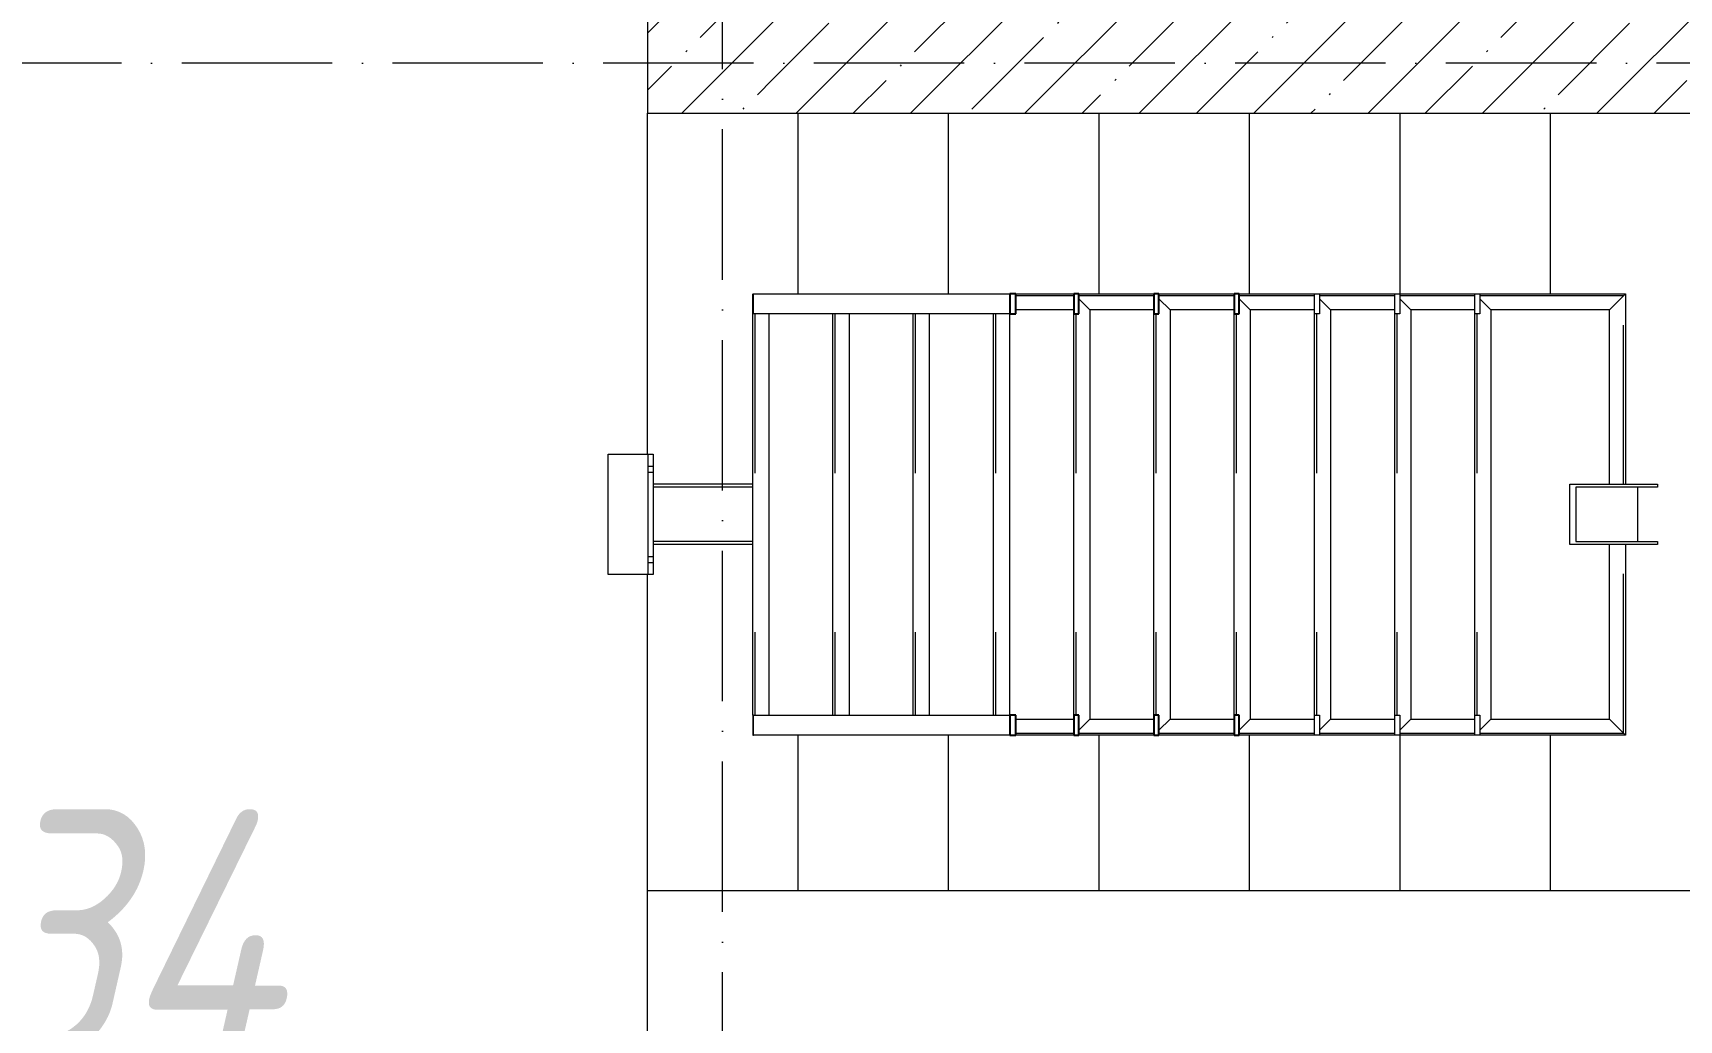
# Model space of a CAD drawing. Header units: millimetres. Extents: x 2294 to 908349, y -83289 to 219220.
# Drawn here: x 247908 to 251191, y 5948 to 7916 of the extents above; entities that cross this region are included whole.
import ezdxf

# ---------------------------------------------------------------- set-up
doc = ezdxf.new("R2010")
doc.units = ezdxf.units.MM
doc.linetypes.add('50_200_ШТРИХ_1Т_ш5_п1_п1_', pattern=[700, 500, -100, 0, -100])
doc.linetypes.add('Штрих', pattern=[635, 317.5, -317.5])
for name, color, linetype, lineweight in [('A-FLOR-____-OTLN', 7, 'Continuous', 9), ('A-GENM-____-HDLN', 7, 'Штрих', 9), ('A-GENM-____-MCUT', 7, 'Continuous', 25), ('A-GENM-____-OTLN', 7, 'Continuous', 9), ('A-WALL-____-MCUT-1', 7, 'Continuous', 9), ('A-WALL-____-PATT-1', 7, 'Continuous', 9), ('S-GRID-____-OTLN-1', 7, '50_200_ШТРИХ_1Т_ш5_п1_п1_', 9), ('S-STRS-____-OTLN-1', 7, 'Continuous', 9), ('Марки помещений', 7, 'Continuous', 9)]:
    doc.layers.add(name, color=color, linetype=linetype, lineweight=lineweight)
doc.styles.add('ISOCPEUR_I_2', font='isocpeui.ttf', dxfattribs={"width": 0.85, "height": 2.3})
pattern_1 = [(45, (165583.5, 6025.28), (-114.04925, 114.04925), []), (45, (165697.56, 6025.28), (-114.04925, 114.04925), [201.612, -40.322, 3.353, -36.97])]

# ---------------------------------------------------------------- blocks, each defined once
blk = doc.blocks.new('3osi')
at = {"layer": 'S-GRID-____-OTLN-1', "color": 251, "ltscale": 0.6, "true_color": 0x636466}
for p, q in [((249283.5, 1542.7), (249283.5, 12560.3)), ((269510, 7856.3), (160914.7, 7856.3))]:
    blk.add_line(p, q, dxfattribs=at)
blk = doc.blocks.new('ОМ_Нижняя опорная пятка - ОМ_Нижняя опорная пятка-19082064-АР1_План отверстий 3 этажа в осях 1-64_А-ГГ')
at = {"layer": 'A-GENM-____-OTLN'}
for p, q in [((-96, 10), (-96, 0)), ((-84, 10), (-84, 0)), ((84, 10), (84, 0)), ((96, 10), (96, 0))]:
    blk.add_line(p, q, dxfattribs=at)
blk = doc.blocks.new('ОМ_Труба_ГОСТ 8639-82 - ОМ_Труба_ГОСТ 8639-82-26350154-АР1_План отверстий 3 этажа в осях 1-64_А-ГГ')
at = {"layer": 'A-GENM-____-OTLN'}
for p, q in [((19689.1, 44821), (19689.1, 44941)), ((19689.1, 44941), (19864.1, 44941)), ((19864.1, 44935), (19701.2, 44935)), ((19701.2, 44935), (19701.2, 44827)), ((19824, 44935), (19824, 44827)), ((19864.1, 44941), (19864.1, 44935)), ((19864.1, 44821), (19689.1, 44821)), ((19701.2, 44827), (19864.1, 44827)), ((19864.1, 44827), (19864.1, 44821))]:
    blk.add_line(p, q, dxfattribs=at)
blk = doc.blocks.new('ОМ_Уголок_ГОСТ 8509-93 - ОМ_Уголок_ГОСТ 8509-93-26349651-АР1_План отверстий 3 этажа в осях 1-64_А-ГГ')
at = {"layer": 'A-GENM-____-HDLN'}
for p, q in [((4, -4), (380, -4)), ((500, -4), (876, -4))]:
    blk.add_line(p, q, dxfattribs=at)
at = {"layer": 'A-GENM-____-OTLN'}
for p, q in [((380, 0), (0, 0)), ((32, -32), (0, 0)), ((32, -32), (380, -32)), ((880, 0), (500, 0)), ((500, -32), (848, -32)), ((880, 0), (848, -32))]:
    blk.add_line(p, q, dxfattribs=at)
blk = doc.blocks.new('ОМ_Уголок_ГОСТ 8509-93 - ОМ_Уголок_ГОСТ 8509-93-V88-АР1_План отверстий 3 этажа в осях 1-64_А-ГГ')
at = {"layer": 'A-GENM-____-HDLN'}
blk.add_line((40, -4), (840, -4), dxfattribs=at)
at = {"layer": 'A-GENM-____-OTLN'}
for p, q in [((32, -32), (10, -10)), ((32, -32), (848, -32)), ((840, 0), (40, 0)), ((870, -10), (848, -32))]:
    blk.add_line(p, q, dxfattribs=at)
blk = doc.blocks.new('ОМ_Уголок_ГОСТ 8509-93 - ОМ_Уголок_ГОСТ 8509-93-19082047-АР1_План отверстий 3 этажа в осях 1-64_А-ГГ')
at = {"layer": 'A-GENM-____-HDLN'}
blk.add_line((10, -4), (296, -4), dxfattribs=at)
at = {"layer": 'A-GENM-____-OTLN'}
for p, q in [((300, 0), (10, 0)), ((32, -32), (10, -10)), ((32, -32), (268, -32)), ((300, 0), (268, -32))]:
    blk.add_line(p, q, dxfattribs=at)
blk = doc.blocks.new('ОМ_Уголок_ГОСТ 8509-93 - ОМ_Уголок_ГОСТ 8509-93-V89-АР1_План отверстий 3 этажа в осях 1-64_А-ГГ')
at = {"layer": 'A-GENM-____-HDLN'}
blk.add_line((4, -4), (290, -4), dxfattribs=at)
at = {"layer": 'A-GENM-____-OTLN'}
for p, q in [((290, 0), (0, 0)), ((32, -32), (0, 0)), ((32, -32), (268, -32)), ((290, -10), (268, -32))]:
    blk.add_line(p, q, dxfattribs=at)
blk = doc.blocks.new('ОМ_Уголок_ГОСТ 8509-93 - ОМ_Уголок_ГОСТ 8509-93-V90-АР1_План отверстий 3 этажа в осях 1-64_А-ГГ')
at = {"layer": 'A-GENM-____-HDLN'}
blk.add_line((10, -4), (160, -4), dxfattribs=at)
at = {"layer": 'A-GENM-____-OTLN'}
for p, q in [((160, 0), (10, 0)), ((32, -32), (10, -10)), ((32, -32), (160, -32))]:
    blk.add_line(p, q, dxfattribs=at)
blk = doc.blocks.new('ОМ_Уголок_ГОСТ 8509-93 - ОМ_Уголок_ГОСТ 8509-93-V91-АР1_План отверстий 3 этажа в осях 1-64_А-ГГ')
at = {"layer": 'A-GENM-____-HDLN'}
blk.add_line((140, -4), (290, -4), dxfattribs=at)
at = {"layer": 'A-GENM-____-OTLN'}
for p, q in [((290, 0), (140, 0)), ((140, -32), (268, -32)), ((290, -10), (268, -32))]:
    blk.add_line(p, q, dxfattribs=at)
blk = doc.blocks.new('ОМ_Уголок_ГОСТ 8509-93 - ОМ_Уголок_ГОСТ 8509-93-V92-АР1_План отверстий 3 этажа в осях 1-64_А-ГГ')
at = {"layer": 'A-GENM-____-HDLN'}
blk.add_line((40, -4), (840, -4), dxfattribs=at)
at = {"layer": 'A-GENM-____-OTLN'}
for p, q in [((840, 0), (40, 0)), ((40, -32), (840, -32))]:
    blk.add_line(p, q, dxfattribs=at)
blk = doc.blocks.new('ОМ_Уголок_ГОСТ 8509-93 - ОМ_Уголок_ГОСТ 8509-93-V93-АР1_План отверстий 3 этажа в осях 1-64_А-ГГ')
at = {"layer": 'A-GENM-____-HDLN'}
blk.add_line((44.3, -4), (160, -4), dxfattribs=at)
at = {"layer": 'A-GENM-____-OTLN'}
for p, q in [((160, 0), (44.3, 0)), ((44.3, -32), (160, -32))]:
    blk.add_line(p, q, dxfattribs=at)
blk = doc.blocks.new('ОМ_Уголок_ГОСТ 8509-93 - ОМ_Уголок_ГОСТ 8509-93-V94-АР1_План отверстий 3 этажа в осях 1-64_А-ГГ')
at = {"layer": 'A-GENM-____-HDLN'}
blk.add_line((140, -4), (255.7, -4), dxfattribs=at)
at = {"layer": 'A-GENM-____-OTLN'}
for p, q in [((255.7, 0), (140, 0)), ((140, -32), (255.7, -32))]:
    blk.add_line(p, q, dxfattribs=at)
blk = doc.blocks.new('ОМ_Уголок_ГОСТ 8509-93 - ОМ_Уголок_ГОСТ 8509-93-V95-АР1_План отверстий 3 этажа в осях 1-64_А-ГГ')
at = {"layer": 'A-GENM-____-HDLN'}
blk.add_line((40, -4), (840, -4), dxfattribs=at)
at = {"layer": 'A-GENM-____-OTLN'}
for p, q in [((840, 0), (0, 0)), ((1.3, -1.3), (0, 0)), ((40, -32), (840, -32))]:
    blk.add_line(p, q, dxfattribs=at)
blk = doc.blocks.new('ОМ_Труба_ГОСТ 8639-82 - ОМ_Труба_ГОСТ 8639-82-26527904-АР1_План отверстий 3 этажа в осях 1-64_А-ГГ')
at = {"layer": 'A-GENM-____-HDLN'}
for p, q in [((18060, 44935), (17861.5, 44935)), ((18060, 44827), (17861.5, 44827))]:
    blk.add_line(p, q, dxfattribs=at)
at = {"layer": 'A-GENM-____-OTLN'}
for p, q in [((18060, 44941), (17861.5, 44941)), ((18060, 44821), (17861.5, 44821))]:
    blk.add_line(p, q, dxfattribs=at)
blk = doc.blocks.new('ОМ_Уголок_ГОСТ 8510-86 - ОМ_Уголок_ГОСТ 8510-86-19082066-АР1_План отверстий 3 этажа в осях 1-64_А-ГГ')
at = {"layer": 'A-GENM-____-OTLN'}
for p, q in [((0, 0), (0, -90)), ((240, 0), (0, 0)), ((0, -10), (240, -10)), ((240, -90), (240, 0)), ((0, -90), (240, -90))]:
    blk.add_line(p, q, dxfattribs=at)
blk = doc.blocks.new('ОМ_Полоса_Трапеция прямоугольная_Прокат_ГОСТ 103-2006 - ОМ_Полоса_Трапеция прямоугольная_Прокат_ГОСТ 103-2006-19082130-АР1_План отверстий 3 этажа в осях 1-64_А-ГГ')
at = {"layer": 'A-GENM-____-OTLN'}
for p, q in [((19500, 45321), (19510, 45321)), ((19500, 45281), (19500, 45321)), ((19510, 45321), (19510, 45281)), ((19510, 45281), (19500, 45281))]:
    blk.add_line(p, q, dxfattribs=at)
blk = doc.blocks.new('ОМ_Полоса_Трапеция прямоугольная_Прокат_ГОСТ 103-2006 - ОМ_Полоса_Трапеция прямоугольная_Прокат_ГОСТ 103-2006-V96-АР1_План отверстий 3 этажа в осях 1-64_А-ГГ')
at = {"layer": 'A-GENM-____-MCUT'}
for p, q in [((19030, 45321), (19020, 45321)), ((19020, 45321), (19020, 45281)), ((19030, 45281), (19030, 45321)), ((19020, 45281), (19030, 45281))]:
    blk.add_line(p, q, dxfattribs=at)
blk = doc.blocks.new('ОМ_Полоса_Трапеция прямоугольная_Прокат_ГОСТ 103-2006 - ОМ_Полоса_Трапеция прямоугольная_Прокат_ГОСТ 103-2006-V97-АР1_План отверстий 3 этажа в осях 1-64_А-ГГ')
at = {"layer": 'A-GENM-____-MCUT'}
for p, q in [((18870, 45321), (18860, 45321)), ((18860, 45321), (18860, 45281)), ((18870, 45281), (18870, 45321)), ((18860, 45281), (18870, 45281))]:
    blk.add_line(p, q, dxfattribs=at)
blk = doc.blocks.new('ОМ_Полоса_Трапеция прямоугольная_Прокат_ГОСТ 103-2006 - ОМ_Полоса_Трапеция прямоугольная_Прокат_ГОСТ 103-2006-V98-АР1_План отверстий 3 этажа в осях 1-64_А-ГГ')
at = {"layer": 'A-GENM-____-MCUT'}
for p, q in [((18710, 45321), (18700, 45321)), ((18700, 45321), (18700, 45281)), ((18710, 45281), (18710, 45321)), ((18700, 45281), (18710, 45281))]:
    blk.add_line(p, q, dxfattribs=at)
blk = doc.blocks.new('ОМ_Полоса_Прокат_ГОСТ 103-2006 - ОМ_Полоса_Прокат_ГОСТ 103-2006-20723456-АР1_План отверстий 3 этажа в осях 1-64_А-ГГ')
at = {"layer": 'A-GENM-____-MCUT'}
for p, q in [((18584.3, 45321), (18572.8, 45321)), ((18572.8, 45321), (18572.8, 45281)), ((18584.3, 45281), (18584.3, 45321)), ((18572.8, 45281), (18584.3, 45281))]:
    blk.add_line(p, q, dxfattribs=at)
at = {"layer": 'A-GENM-____-OTLN'}
for p, q in [((18061.3, 45281), (18061.3, 45321)), ((18061.3, 45321), (18572.8, 45321)), ((18572.8, 45281), (18061.3, 45281))]:
    blk.add_line(p, q, dxfattribs=at)
blk = doc.blocks.new('ОМ_Полоса_Трапеция прямоугольная_Прокат_ГОСТ 103-2006 - ОМ_Полоса_Трапеция прямоугольная_Прокат_ГОСТ 103-2006-19082170-АР1_План отверстий 3 этажа в осях 1-64_А-ГГ')
at = {"layer": 'A-GENM-____-OTLN'}
for p, q in [((19500, 44481), (19510, 44481)), ((19500, 44441), (19500, 44481)), ((19510, 44481), (19510, 44441)), ((19510, 44441), (19500, 44441))]:
    blk.add_line(p, q, dxfattribs=at)
blk = doc.blocks.new('ОМ_Полоса_Трапеция прямоугольная_Прокат_ГОСТ 103-2006 - ОМ_Полоса_Трапеция прямоугольная_Прокат_ГОСТ 103-2006-V99-АР1_План отверстий 3 этажа в осях 1-64_А-ГГ')
at = {"layer": 'A-GENM-____-MCUT'}
for p, q in [((19030, 44481), (19020, 44481)), ((19020, 44481), (19020, 44441)), ((19030, 44441), (19030, 44481)), ((19020, 44441), (19030, 44441))]:
    blk.add_line(p, q, dxfattribs=at)
blk = doc.blocks.new('ОМ_Полоса_Трапеция прямоугольная_Прокат_ГОСТ 103-2006 - ОМ_Полоса_Трапеция прямоугольная_Прокат_ГОСТ 103-2006-V100-АР1_План отверстий 3 этажа в осях 1-64_А-ГГ')
at = {"layer": 'A-GENM-____-MCUT'}
for p, q in [((18870, 44481), (18860, 44481)), ((18860, 44481), (18860, 44441)), ((18870, 44441), (18870, 44481)), ((18860, 44441), (18870, 44441))]:
    blk.add_line(p, q, dxfattribs=at)
blk = doc.blocks.new('ОМ_Полоса_Трапеция прямоугольная_Прокат_ГОСТ 103-2006 - ОМ_Полоса_Трапеция прямоугольная_Прокат_ГОСТ 103-2006-V101-АР1_План отверстий 3 этажа в осях 1-64_А-ГГ')
at = {"layer": 'A-GENM-____-MCUT'}
for p, q in [((18710, 44481), (18700, 44481)), ((18700, 44481), (18700, 44441)), ((18710, 44441), (18710, 44481)), ((18700, 44441), (18710, 44441))]:
    blk.add_line(p, q, dxfattribs=at)
blk = doc.blocks.new('ОМ_Полоса_Прокат_ГОСТ 103-2006 - ОМ_Полоса_Прокат_ГОСТ 103-2006-19082171-АР1_План отверстий 3 этажа в осях 1-64_А-ГГ')
at = {"layer": 'A-GENM-____-OTLN'}
for p, q in [((18060, 44481), (18060, 44441)), ((18061.3, 44481), (18060, 44481)), ((18060, 44441), (18061.3, 44441))]:
    blk.add_line(p, q, dxfattribs=at)
blk = doc.blocks.new('ОМ_Полоса_Прокат_ГОСТ 103-2006 - ОМ_Полоса_Прокат_ГОСТ 103-2006-20723498-АР1_План отверстий 3 этажа в осях 1-64_А-ГГ')
at = {"layer": 'A-GENM-____-MCUT'}
for p, q in [((18584.3, 44481), (18572.8, 44481)), ((18572.8, 44481), (18572.8, 44441)), ((18584.3, 44441), (18584.3, 44481)), ((18572.8, 44441), (18584.3, 44441))]:
    blk.add_line(p, q, dxfattribs=at)
at = {"layer": 'A-GENM-____-OTLN'}
for p, q in [((18061.3, 44441), (18061.3, 44481)), ((18061.3, 44481), (18572.8, 44481)), ((18572.8, 44441), (18061.3, 44441))]:
    blk.add_line(p, q, dxfattribs=at)
blk = doc.blocks.new('3floor')
at = {"layer": 'A-WALL-____-PATT-1'}
h = blk.add_hatch(dxfattribs=at)
h.set_pattern_fill('FP_38', color=256, style=0, pattern_type=2)
h.set_pattern_definition(pattern_1)
h.paths.add_polyline_path([(249383.5, 7756.3), (249383.5, 11856.3), (249133.5, 11856.3), (249133.5, 7756.3)], flags=0)
h = blk.add_hatch(dxfattribs=at)
h.set_pattern_fill('FP_38', color=256, style=0, pattern_type=2)
h.set_pattern_definition(pattern_1)
h.paths.add_polyline_path([(254583.5, 7756.3), (254583.5, 8006.3), (249383.5, 8006.3), (249383.5, 7756.3), (253943, 7756.3)], flags=0)
at = {"layer": 'A-FLOR-____-OTLN'}
for p, q in [((249133.5, 7076.3), (249133.5, 7756.3)), ((249133.5, 4356.3), (249133.5, 6836.3))]:
    blk.add_line(p, q, dxfattribs=at)
at = {"layer": 'A-WALL-____-MCUT-1'}
for p, q in [((249133.5, 11856.3), (249133.5, 7756.3)), ((249133.5, 7756.3), (254583.5, 7756.3))]:
    blk.add_line(p, q, dxfattribs=at)
at = {"layer": 'S-STRS-____-OTLN-1'}
for p, q in [((249433.5, 7756.3), (249433.5, 7396.3)), ((249433.5, 7756.3), (249433.5, 7396.3)), ((249733.5, 7756.3), (249733.5, 7396.3)), ((249733.5, 7756.3), (249733.5, 7396.3)), ((250033.5, 7756.3), (250033.5, 7396.3)), ((250033.5, 7756.3), (250033.5, 7396.3)), ((250333.5, 7756.3), (250333.5, 7396.3)), ((250333.5, 7756.3), (250333.5, 7396.3)), ((250633.5, 7756.3), (250633.5, 7396.3)), ((250633.5, 7756.3), (250633.5, 7396.3)), ((250933.5, 7756.3), (250933.5, 7396.3)), ((250933.5, 7756.3), (250933.5, 7396.3)), ((249433.5, 6516.3), (249433.5, 6206.3)), ((249433.5, 6516.3), (249433.5, 6206.3)), ((249733.5, 6516.3), (249733.5, 6206.3)), ((249733.5, 6516.3), (249733.5, 6206.3)), ((250033.5, 6516.3), (250033.5, 6206.3)), ((250033.5, 6516.3), (250033.5, 6206.3)), ((250333.5, 6516.3), (250333.5, 6206.3)), ((250333.5, 6516.3), (250333.5, 6206.3)), ((250633.5, 6516.3), (250633.5, 6206.3)), ((250633.5, 6516.3), (250633.5, 6206.3)), ((250933.5, 6516.3), (250933.5, 6206.3)), ((250933.5, 6516.3), (250933.5, 6206.3)), ((249133.5, 6206.3), (249433.5, 6206.3)), ((249433.5, 6206.3), (249733.5, 6206.3)), ((249733.5, 6206.3), (250033.5, 6206.3)), ((250033.5, 6206.3), (250333.5, 6206.3)), ((250333.5, 6206.3), (250633.5, 6206.3)), ((250633.5, 6206.3), (250933.5, 6206.3)), ((250933.5, 6206.3), (251233.5, 6206.3))]:
    blk.add_line(p, q, dxfattribs=at)
at = {"layer": 'A-GENM-____-OTLN', "extrusion": (0, 0, -1)}
for name, p, rotation in [('ОМ_Уголок_ГОСТ 8509-93 - ОМ_Уголок_ГОСТ 8509-93-V95-АР1_План отверстий 3 этажа в осях 1-64_А-ГГ', (-249343.5, 7396.3), 269.9999999999989), ('ОМ_Уголок_ГОСТ 8509-93 - ОМ_Уголок_ГОСТ 8509-93-V88-АР1_План отверстий 3 этажа в осях 1-64_А-ГГ', (-249983.5, 7396.3), 269.9999999999989), ('ОМ_Уголок_ГОСТ 8509-93 - ОМ_Уголок_ГОСТ 8509-93-V88-АР1_План отверстий 3 этажа в осях 1-64_А-ГГ', (-250143.5, 7396.3), 269.9999999999989), ('ОМ_Уголок_ГОСТ 8509-93 - ОМ_Уголок_ГОСТ 8509-93-V88-АР1_План отверстий 3 этажа в осях 1-64_А-ГГ', (-250303.5, 7396.3), 269.9999999999989), ('ОМ_Уголок_ГОСТ 8509-93 - ОМ_Уголок_ГОСТ 8509-93-V88-АР1_План отверстий 3 этажа в осях 1-64_А-ГГ', (-250463.5, 7396.3), 269.9999999999989), ('ОМ_Уголок_ГОСТ 8509-93 - ОМ_Уголок_ГОСТ 8509-93-V88-АР1_План отверстий 3 этажа в осях 1-64_А-ГГ', (-250623.5, 7396.3), 269.9999999999989), ('ОМ_Уголок_ГОСТ 8509-93 - ОМ_Уголок_ГОСТ 8509-93-V88-АР1_План отверстий 3 этажа в осях 1-64_А-ГГ', (-250783.5, 7396.3), 269.9999999999989), ('ОМ_Уголок_ГОСТ 8509-93 - ОМ_Уголок_ГОСТ 8509-93-26349651-АР1_План отверстий 3 этажа в осях 1-64_А-ГГ', (-251083.5, 6516.3), 89.99999999999908), ('ОМ_Уголок_ГОСТ 8509-93 - ОМ_Уголок_ГОСТ 8509-93-V92-АР1_План отверстий 3 этажа в осях 1-64_А-ГГ', (-249503.5, 7396.3), 269.9999999999989), ('ОМ_Уголок_ГОСТ 8509-93 - ОМ_Уголок_ГОСТ 8509-93-V92-АР1_План отверстий 3 этажа в осях 1-64_А-ГГ', (-249663.5, 7396.3), 269.9999999999989), ('ОМ_Уголок_ГОСТ 8509-93 - ОМ_Уголок_ГОСТ 8509-93-V92-АР1_План отверстий 3 этажа в осях 1-64_А-ГГ', (-249823.5, 7396.3), 269.9999999999989), ('ОМ_Уголок_ГОСТ 8510-86 - ОМ_Уголок_ГОСТ 8510-86-19082066-АР1_План отверстий 3 этажа в осях 1-64_А-ГГ', (-249145, 6836.3), 89.99999999999918), ('ОМ_Уголок_ГОСТ 8509-93 - ОМ_Уголок_ГОСТ 8509-93-V93-АР1_План отверстий 3 этажа в осях 1-64_А-ГГ', (-249823.5, 6516.3), 180), ('ОМ_Уголок_ГОСТ 8509-93 - ОМ_Уголок_ГОСТ 8509-93-V90-АР1_План отверстий 3 этажа в осях 1-64_А-ГГ', (-249983.5, 6516.3), 180), ('ОМ_Уголок_ГОСТ 8509-93 - ОМ_Уголок_ГОСТ 8509-93-V90-АР1_План отверстий 3 этажа в осях 1-64_А-ГГ', (-250143.5, 6516.3), 180), ('ОМ_Уголок_ГОСТ 8509-93 - ОМ_Уголок_ГОСТ 8509-93-V90-АР1_План отверстий 3 этажа в осях 1-64_А-ГГ', (-250303.5, 6516.3), 180), ('ОМ_Уголок_ГОСТ 8509-93 - ОМ_Уголок_ГОСТ 8509-93-V90-АР1_План отверстий 3 этажа в осях 1-64_А-ГГ', (-250463.5, 6516.3), 180), ('ОМ_Уголок_ГОСТ 8509-93 - ОМ_Уголок_ГОСТ 8509-93-V90-АР1_План отверстий 3 этажа в осях 1-64_А-ГГ', (-250623.5, 6516.3), 180), ('ОМ_Уголок_ГОСТ 8509-93 - ОМ_Уголок_ГОСТ 8509-93-19082047-АР1_План отверстий 3 этажа в осях 1-64_А-ГГ', (-250783.5, 6516.3), 180)]:
    blk.add_blockref(name, p, dxfattribs=dict(at, rotation=rotation))
at = {"layer": 'A-GENM-____-OTLN'}
for name, p in [('ОМ_Полоса_Прокат_ГОСТ 103-2006 - ОМ_Полоса_Прокат_ГОСТ 103-2006-20723456-АР1_План отверстий 3 этажа в осях 1-64_А-ГГ', (231283.5, -37924.7)), ('ОМ_Полоса_Трапеция прямоугольная_Прокат_ГОСТ 103-2006 - ОМ_Полоса_Трапеция прямоугольная_Прокат_ГОСТ 103-2006-V98-АР1_План отверстий 3 этажа в осях 1-64_А-ГГ', (231283.5, -37924.7)), ('ОМ_Полоса_Трапеция прямоугольная_Прокат_ГОСТ 103-2006 - ОМ_Полоса_Трапеция прямоугольная_Прокат_ГОСТ 103-2006-V97-АР1_План отверстий 3 этажа в осях 1-64_А-ГГ', (231283.5, -37924.7)), ('ОМ_Полоса_Трапеция прямоугольная_Прокат_ГОСТ 103-2006 - ОМ_Полоса_Трапеция прямоугольная_Прокат_ГОСТ 103-2006-V96-АР1_План отверстий 3 этажа в осях 1-64_А-ГГ', (231283.5, -37924.7)), ('ОМ_Полоса_Трапеция прямоугольная_Прокат_ГОСТ 103-2006 - ОМ_Полоса_Трапеция прямоугольная_Прокат_ГОСТ 103-2006-19082130-АР1_План отверстий 3 этажа в осях 1-64_А-ГГ', (230963.5, -37924.7)), ('ОМ_Полоса_Трапеция прямоугольная_Прокат_ГОСТ 103-2006 - ОМ_Полоса_Трапеция прямоугольная_Прокат_ГОСТ 103-2006-19082130-АР1_План отверстий 3 этажа в осях 1-64_А-ГГ', (231123.5, -37924.7)), ('ОМ_Полоса_Трапеция прямоугольная_Прокат_ГОСТ 103-2006 - ОМ_Полоса_Трапеция прямоугольная_Прокат_ГОСТ 103-2006-19082130-АР1_План отверстий 3 этажа в осях 1-64_А-ГГ', (231283.5, -37924.7)), ('ОМ_Труба_ГОСТ 8639-82 - ОМ_Труба_ГОСТ 8639-82-26527904-АР1_План отверстий 3 этажа в осях 1-64_А-ГГ', (231283.5, -37924.7)), ('ОМ_Труба_ГОСТ 8639-82 - ОМ_Труба_ГОСТ 8639-82-26350154-АР1_План отверстий 3 этажа в осях 1-64_А-ГГ', (231283.5, -37924.7)), ('ОМ_Полоса_Прокат_ГОСТ 103-2006 - ОМ_Полоса_Прокат_ГОСТ 103-2006-19082171-АР1_План отверстий 3 этажа в осях 1-64_А-ГГ', (231283.5, -37924.7)), ('ОМ_Полоса_Прокат_ГОСТ 103-2006 - ОМ_Полоса_Прокат_ГОСТ 103-2006-20723498-АР1_План отверстий 3 этажа в осях 1-64_А-ГГ', (231283.5, -37924.7)), ('ОМ_Полоса_Трапеция прямоугольная_Прокат_ГОСТ 103-2006 - ОМ_Полоса_Трапеция прямоугольная_Прокат_ГОСТ 103-2006-V101-АР1_План отверстий 3 этажа в осях 1-64_А-ГГ', (231283.5, -37924.7)), ('ОМ_Полоса_Трапеция прямоугольная_Прокат_ГОСТ 103-2006 - ОМ_Полоса_Трапеция прямоугольная_Прокат_ГОСТ 103-2006-V100-АР1_План отверстий 3 этажа в осях 1-64_А-ГГ', (231283.5, -37924.7)), ('ОМ_Полоса_Трапеция прямоугольная_Прокат_ГОСТ 103-2006 - ОМ_Полоса_Трапеция прямоугольная_Прокат_ГОСТ 103-2006-V99-АР1_План отверстий 3 этажа в осях 1-64_А-ГГ', (231283.5, -37924.7)), ('ОМ_Полоса_Трапеция прямоугольная_Прокат_ГОСТ 103-2006 - ОМ_Полоса_Трапеция прямоугольная_Прокат_ГОСТ 103-2006-19082170-АР1_План отверстий 3 этажа в осях 1-64_А-ГГ', (230963.5, -37924.7)), ('ОМ_Полоса_Трапеция прямоугольная_Прокат_ГОСТ 103-2006 - ОМ_Полоса_Трапеция прямоугольная_Прокат_ГОСТ 103-2006-19082170-АР1_План отверстий 3 этажа в осях 1-64_А-ГГ', (231123.5, -37924.7)), ('ОМ_Полоса_Трапеция прямоугольная_Прокат_ГОСТ 103-2006 - ОМ_Полоса_Трапеция прямоугольная_Прокат_ГОСТ 103-2006-19082170-АР1_План отверстий 3 этажа в осях 1-64_А-ГГ', (231283.5, -37924.7))]:
    blk.add_blockref(name, p, dxfattribs=at)
at = {"layer": 'A-GENM-____-OTLN', "extrusion": (0, 0, -1)}
for name, p in [('ОМ_Уголок_ГОСТ 8509-93 - ОМ_Уголок_ГОСТ 8509-93-V94-АР1_План отверстий 3 этажа в осях 1-64_А-ГГ', (-250123.5, 7396.3)), ('ОМ_Уголок_ГОСТ 8509-93 - ОМ_Уголок_ГОСТ 8509-93-V91-АР1_План отверстий 3 этажа в осях 1-64_А-ГГ', (-250283.5, 7396.3)), ('ОМ_Уголок_ГОСТ 8509-93 - ОМ_Уголок_ГОСТ 8509-93-V91-АР1_План отверстий 3 этажа в осях 1-64_А-ГГ', (-250443.5, 7396.3)), ('ОМ_Уголок_ГОСТ 8509-93 - ОМ_Уголок_ГОСТ 8509-93-V91-АР1_План отверстий 3 этажа в осях 1-64_А-ГГ', (-250603.5, 7396.3)), ('ОМ_Уголок_ГОСТ 8509-93 - ОМ_Уголок_ГОСТ 8509-93-V91-АР1_План отверстий 3 этажа в осях 1-64_А-ГГ', (-250763.5, 7396.3)), ('ОМ_Уголок_ГОСТ 8509-93 - ОМ_Уголок_ГОСТ 8509-93-V91-АР1_План отверстий 3 этажа в осях 1-64_А-ГГ', (-250923.5, 7396.3)), ('ОМ_Уголок_ГОСТ 8509-93 - ОМ_Уголок_ГОСТ 8509-93-V89-АР1_План отверстий 3 этажа в осях 1-64_А-ГГ', (-251083.5, 7396.3))]:
    blk.add_blockref(name, p, dxfattribs=at)
at = {"layer": 'A-GENM-____-OTLN', "rotation": 90.00000000000084}
blk.add_blockref('ОМ_Нижняя опорная пятка - ОМ_Нижняя опорная пятка-19082064-АР1_План отверстий 3 этажа в осях 1-64_А-ГГ', (249145, 6956.3), dxfattribs=at)
at = {"layer": 'Марки помещений', "insert": (247067, 6366.9), "char_height": 500, "width": 817.721, "attachment_point": 1, "style": 'ISOCPEUR_I_2'}
blk.add_mtext('3.034', dxfattribs=at)

msp = doc.modelspace()

# ---------------------------------------------------------------- block references
for name in ['3osi', '3floor']:
    msp.add_blockref(name, (0, 0))

doc.saveas('drawing.dxf')
